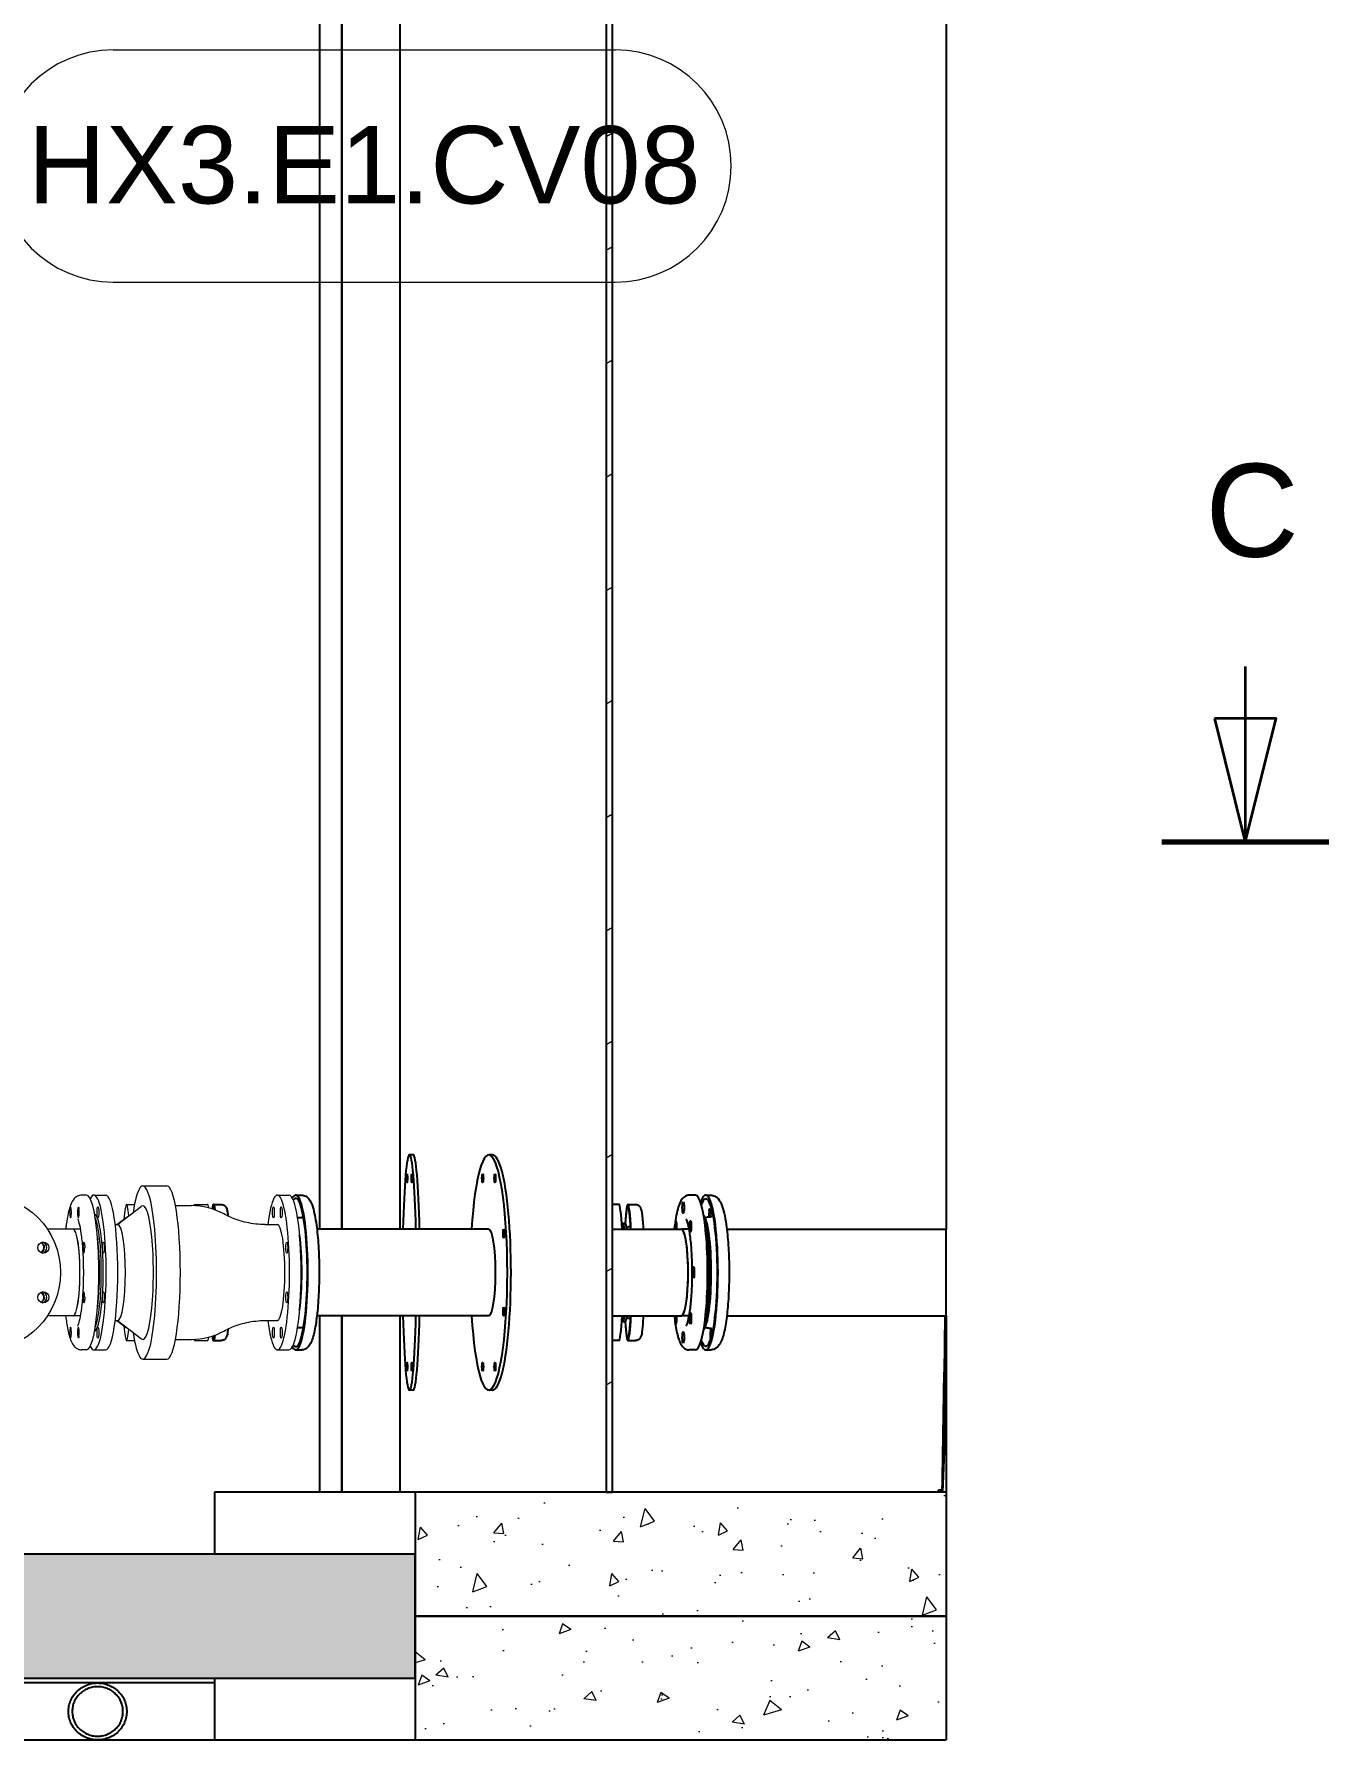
# Model space of a CAD drawing. Header units: millimetres. Extents: x 0 to 157650, y 0 to 89100.
# Drawn here: x 89710 to 95985, y 8226 to 16496 of the extents above; entities that cross this region are included whole.
import ezdxf

# ---------------------------------------------------------------- set-up
doc = ezdxf.new("R2010")
doc.units = ezdxf.units.MM
doc.header["$LTSCALE"] = 150
doc.linetypes.add('CHAIN', pattern=[0.3543, 0.2362, -0.0295, 0.0591, -0.0295])
for name, color, linetype, lineweight in [('Hatch', 7, 'Continuous', 18), ('Section Line', 7, 'CHAIN', 35), ('Symbol', 7, 'Continuous', 18), ('Visible', 7, 'Continuous', 25)]:
    doc.layers.add(name, color=color, linetype=linetype, lineweight=lineweight)
doc.layers.add('P_Biomass (BM)', color=150, linetype='Continuous', lineweight=18, true_color=0x007fff)
doc.styles.add('Note Text', font='arial.ttf')
doc.styles.add('Title', font='arial.ttf')

# ---------------------------------------------------------------- blocks, each defined once
blk = doc.blocks.new('2dTransSection2')
at = {"layer": 'Section Line', "linetype": 'Continuous'}
for p, q in [((637.202, 89.549), (637.202, 87.867)), ((636.202, 87.867), (637.202, 83.867)), ((638.202, 87.867), (636.202, 87.867)), ((637.202, 87.867), (637.202, 83.867)), ((637.202, 83.867), (638.202, 87.867))]:
    blk.add_line(p, q, dxfattribs=at)
at = {"layer": 'Section Line', "linetype": 'Continuous', "lineweight": 70}
blk.add_line((639.902, 83.867), (634.502, 83.867), dxfattribs=at)
at = {"layer": 'Section Line', "linetype": 'Continuous', "flags": 128}
blk.add_lwpolyline([(636.202, 87.867), (637.202, 83.867), (638.202, 87.867), (636.202, 87.867)], dxfattribs=at)
at = {"layer": 'Section Line'}
blk.add_solid([(636.202, 87.867), (637.202, 83.867), (638.202, 87.867), (636.202, 87.867)], dxfattribs=at)
at = {"layer": 'Section Line', "insert": (635.907, 93.049), "char_height": 3, "attachment_point": 7, "style": 'Title'}
blk.add_mtext('C', dxfattribs=at)
blk = doc.blocks.new('Balloon36')
at = {"layer": 'Symbol'}
for p, q in [((600.622, 109.463), (616.841, 109.463)), ((600.622, 101.963), (616.841, 101.963))]:
    blk.add_line(p, q, dxfattribs=at)
for centre, start, end in [((600.622, 105.713), 90, 270), ((616.841, 105.713), 270, 90)]:
    blk.add_arc(centre, 3.75, start, end, dxfattribs=at)
at = {"layer": 'Symbol', "insert": (608.731, 105.734), "char_height": 2.5, "attachment_point": 5, "style": 'Note Text'}
blk.add_mtext('HX3.E1.CV08', dxfattribs=at)

msp = doc.modelspace()

# ---------------------------------------------------------------- hatches: boundary and pattern name
at = {"layer": 'Hatch'}
h = msp.add_hatch(dxfattribs=at)
h.set_pattern_fill('ANSI31', color=256, scale=3810, angle=-14.99998, style=0)
h.set_pattern_definition([(30, (0, 0), (-238.1252, 412.4445), [])])
h.paths.add_polyline_path([(92481.7, 23546.9), (92512.6, 23546.9), (92512.6, 9430), (92481.7, 9430), (92481.7, 21130), (92481.7, 21430)])
h = msp.add_hatch(dxfattribs=at)
h.set_pattern_fill('AR-CONC', color=256, scale=80.749152, angle=30.00002, style=0)
h.set_pattern_definition([(80, (0, 0), (526.9217, 245.708), [60.562, -666.1805]), (25, (0, 0), (-400.7245, 469.9937), [48.4495, -532.9444]), (130.4515, (43.9, 20.5), (126.1972, 715.7016), [51.4697, -566.1663]), (76.1842, (-80.75, 139.86), (813.158, 315.1455), [90.843, -999.271]), (126.6357, (-13, 166.1), (260.32, 1058.575), [77.2045, -849.25]), (21.1842, (-80.75, 139.9), (260.32, 1058.575), [72.674, -799.417]), (51, (9.37, 145.27), (579.9777, -40.5558), [60.562, -666.1805]), (356, (9.37, 145.3), (-122.624, 605.341), [48.4495, -532.9444]), (101.4515, (57.7, 141.9), (457.3536, 564.785), [51.4697, -566.1663]), (67.50002, (0, 0), (-125.9011, 237.70483), [0, -526.4845, 0, -541.0193, 0, -534.9631]), (37.50002, (0, 0), (24.7245, 382.02855), [0, -308.4618, 0, -514.3721, 0, -203.8916]), (357.50002, (-155.95, -90.04), (382.41275, 199.7559), [0, -201.8729, 0, -629.8434, 0, -835.7537]), (347.5, (-225.88, -130.4), (367.4098, 305.4633), [0, -262.4347, 0, -418.2806, 0, -593.5063])])
h.paths.add_polyline_path([(94130.4, 9430), (94130.4, 8830), (91556.6, 8830), (91556.6, 9130), (91556.6, 9430), (92481.7, 9430), (92512.6, 9430)])
h = msp.add_hatch(dxfattribs=at)
h.set_pattern_fill('AR-CONC', color=256, scale=80.749152, angle=59.99998, style=0)
h.set_pattern_definition([(110, (0, 0), (333.474, 476.2499), [60.562, -666.1805]), (55, (0, 0), (-582.0343, 206.6647), [48.4495, -532.9444]), (160.4514, (27.8, 39.7), (-248.5603, 682.9145), [51.4697, -566.1663]), (106.1842, (-139.86, 80.75), (546.6434, 679.5027), [90.843, -999.271]), (156.6356, (-94.3, 137.4), (-303.843, 1046.913), [77.2045, -849.25]), (51.1841, (-139.9, 80.75), (-303.843, 1046.913), [72.674, -799.417]), (81, (-64.5, 130.5), (522.5535, 254.866), [60.562, -666.1805]), (26, (-64.5, 130.5), (-408.8656, 462.929), [48.4495, -532.9444]), (131.4514, (-21, 151.73), (113.688, 717.795), [51.4697, -566.1663]), (97.49998, (0, 0), (-227.88585, 142.90806), [0, -526.4845, 0, -541.0193, 0, -534.9631]), (67.49998, (0, 0), (-169.602, 343.2088), [0, -308.4618, 0, -514.3721, 0, -203.8916]), (27.49998, (-90.04, -155.95), (231.3015, 364.19987), [0, -201.8729, 0, -629.8434, 0, -835.7537]), (17.5, (-130.4, -225.88), (165.4549, 448.2438), [0, -262.4347, 0, -418.2806, 0, -593.5063])])
h.paths.add_polyline_path([(84958.7, 9130), (84958.7, 9280), (84658.7, 9280), (84658.7, 5830), (79258.7, 5830), (79258.7, 9280), (78958.7, 9280), (78958.7, 9130), (72360.8, 9130), (72360.8, 8830), (72360.8, 8530), (78958.7, 8530), (78958.7, 5530), (84958.7, 5530), (84958.7, 8530), (91556.6, 8530), (91556.6, 9130)])
h = msp.add_hatch(dxfattribs=at)
h.set_pattern_fill('AR-CONC', color=256, scale=80.749152, angle=150.00025, style=0)
h.set_pattern_definition([(200.00025, (0, 0), (-476.2514, 333.4718), [60.562, -666.1805]), (145.00025, (0, 0), (-206.662, -582.0353), [48.4495, -532.9444]), (250.4517, (-39.7, 27.8), (-682.9134, -248.5635), [51.4697, -566.1663]), (196.18445, (-80.75, -139.86), (-679.505, 546.64), [90.843, -999.271]), (246.6359, (-137.4, -94.3), (-1046.912, -303.848), [77.2045, -849.25]), (141.1844, (-80.75, -139.9), (-1046.912, -303.848), [72.674, -799.417]), (171.00025, (-130.5, -64.5), (-254.8685, 522.5523), [60.562, -666.1805]), (116.00025, (-130.5, -64.5), (-462.927, -408.8678), [48.4495, -532.9444]), (221.4517, (-151.73, -21), (-717.7954, 113.6845), [51.4697, -566.1663]), (187.50025, (0, 0), (-142.907, -227.8865), [0, -526.4845, 0, -541.0193, 0, -534.9631]), (157.50025, (0, 0), (-343.208, -169.6036), [0, -308.4618, 0, -514.3721, 0, -203.8916]), (117.50025, (155.95, -90.03), (-364.20095, 231.2998), [0, -201.8729, 0, -629.8434, 0, -835.7537]), (107.50025, (225.88, -130.4), (-448.2445, 165.4528), [0, -262.4347, 0, -418.2806, 0, -593.5063])])
h.paths.add_polyline_path([(94130.4, 8830), (94130.4, 8230), (91556.6, 8230), (91556.6, 8530), (91556.6, 8830)])
h = msp.add_hatch(dxfattribs=at)
h.set_pattern_fill('AR-CONC', color=256, scale=80.749152, angle=45, style=0)
h.set_pattern_definition([(95, (0, 0), (445.3736, 373.7128), [60.562, -666.1805]), (40, (0, 0), (-508.7133, 350.264), [48.4495, -532.9444]), (145.45144, (37.1, 31.14), (-63.3398, 723.977), [51.4697, -566.1663]), (91.1842, (-114.2, 114.2), (703.885, 514.868), [90.843, -999.271]), (141.6356, (-55.5, 157.1), (-22.529, 1089.881), [77.2045, -849.25]), (36.1842, (-114.2, 114.2), (-22.529, 1089.881), [72.674, -799.417]), (66, (-28.55, 142.75), (570.712, 110.9352), [60.562, -666.1805]), (11, (-28.55, 142.75), (-275.1193, 552.977), [48.4495, -532.9444]), (116.45144, (19, 152), (295.5927, 663.9122), [51.4697, -566.1663]), (82.5, (0, 0), (-183.13357, 197.0197), [0, -526.4845, 0, -541.0193, 0, -534.9631]), (52.5, (0, 0), (-74.9941, 375.4104), [0, -308.4618, 0, -514.3721, 0, -203.8916]), (12.5, (-127.33, -127.33), (317.68184, 291.92495), [0, -201.8729, 0, -629.8434, 0, -835.7537]), (2.5, (-184.43, -184.43), (275.831, 390.1474), [0, -262.4347, 0, -418.2806, 0, -593.5063])])
edge = h.paths.add_edge_path()
edge.add_spline(control_points=[(89876, 8368), (89876, 8359.6), (89876.9, 8350.3), (89880.5, 8332.3), (89883.3, 8323.5), (89889.9, 8307.8), (89894.3, 8299.5), (89904.8, 8284.1), (89910.9, 8276.9), (89923.2, 8264.8), (89930.5, 8258.8), (89946.4, 8248.4), (89954.8, 8244), (89971, 8237.4), (89980.2, 8234.6), (89999.1, 8230.9), (90008.7, 8230), (90026.3, 8230), (90035.9, 8230.9), (90054.7, 8234.6), (90063.9, 8237.4), (90080.1, 8244), (90088.6, 8248.4), (90104.4, 8258.8), (90111.8, 8264.8), (90124.1, 8276.9), (90130.1, 8284.1), (90140.6, 8299.5), (90145, 8307.8), (90151.6, 8323.5), (90154.4, 8332.3), (90158.1, 8350.3), (90158.9, 8359.6), (90158.9, 8376.5), (90158.1, 8385.7), (90154.4, 8403.7), (90151.6, 8412.6), (90145, 8428.2), (90140.6, 8436.5), (90130.1, 8452), (90124.1, 8459.1), (90111.8, 8471.2), (90104.4, 8477.3), (90088.6, 8487.7), (90080.1, 8492), (90063.9, 8498.6), (90054.7, 8501.5), (90035.9, 8505.2), (90026.3, 8506), (90008.7, 8506), (89999.1, 8505.2), (89980.2, 8501.5), (89971, 8498.6), (89954.8, 8492), (89946.4, 8487.7), (89930.5, 8477.3), (89923.2, 8471.2), (89910.9, 8459.1), (89904.8, 8452), (89894.3, 8436.5), (89889.9, 8428.3), (89883.3, 8412.6), (89880.5, 8403.7), (89876.9, 8385.7), (89876, 8376.5), (89876, 8368)], knot_values=[0, 0, 0, 0, 0.844872, 0.844872, 1.689745, 1.689745, 2.545305, 2.545305, 3.400865, 3.400865, 4.269537, 4.269537, 5.138209, 5.138209, 6.017927, 6.017927, 6.897646, 6.897646, 7.777441, 7.777441, 8.657237, 8.657237, 9.526086, 9.526086, 10.394935, 10.394935, 11.250584, 11.250584, 12.106232, 12.106232, 12.951036, 12.951036, 13.795839, 13.795839, 14.640642, 14.640642, 15.485446, 15.485446, 16.341094, 16.341094, 17.196743, 17.196743, 18.065592, 18.065592, 18.934441, 18.934441, 19.814237, 19.814237, 20.694032, 20.694032, 21.573751, 21.573751, 22.453469, 22.453469, 23.322141, 23.322141, 24.190813, 24.190813, 25.046373, 25.046373, 25.901933, 25.901933, 26.746806, 26.746806, 27.591678, 27.591678, 27.591678, 27.591678], degree=3, periodic=0)
edge = h.paths.add_edge_path(flags=0)
edge.add_spline(control_points=[(89894.5, 8368), (89894.5, 8375.4), (89895.2, 8383.4), (89898.4, 8399.1), (89900.8, 8406.8), (89906.5, 8420.4), (89910.4, 8427.6), (89919.5, 8441), (89924.8, 8447.2), (89935.5, 8457.8), (89941.9, 8463), (89955.6, 8472.1), (89963, 8475.9), (89977.1, 8481.6), (89985.1, 8484.1), (90001.5, 8487.3), (90009.8, 8488), (90025.1, 8488), (90033.5, 8487.3), (90049.9, 8484.1), (90057.9, 8481.6), (90071.9, 8475.9), (90079.3, 8472.1), (90093.1, 8463), (90099.5, 8457.8), (90110.2, 8447.2), (90115.5, 8441), (90124.6, 8427.6), (90128.4, 8420.4), (90134.1, 8406.8), (90136.6, 8399.1), (90139.7, 8383.4), (90140.5, 8375.4), (90140.5, 8360.7), (90139.7, 8352.7), (90136.6, 8337), (90134.1, 8329.3), (90128.4, 8315.6), (90124.6, 8308.4), (90115.5, 8295), (90110.2, 8288.8), (90099.5, 8278.3), (90093.1, 8273), (90079.3, 8264), (90071.9, 8260.2), (90057.9, 8254.4), (90049.9, 8252), (90033.5, 8248.8), (90025.1, 8248), (90009.8, 8248), (90001.5, 8248.8), (89985.1, 8252), (89977.1, 8254.4), (89963, 8260.2), (89955.6, 8264), (89941.9, 8273), (89935.5, 8278.3), (89924.8, 8288.8), (89919.5, 8295), (89910.4, 8308.4), (89906.5, 8315.6), (89900.8, 8329.3), (89898.4, 8336.9), (89895.2, 8352.6), (89894.5, 8360.7), (89894.5, 8368)], knot_values=[0, 0, 0, 0, 0.734668, 0.734668, 1.469335, 1.469335, 2.213306, 2.213306, 2.957276, 2.957276, 3.712653, 3.712653, 4.46803, 4.46803, 5.233007, 5.233007, 5.997984, 5.997984, 6.763019, 6.763019, 7.528054, 7.528054, 8.283565, 8.283565, 9.039076, 9.039076, 9.783113, 9.783113, 10.52715, 10.52715, 11.261766, 11.261766, 11.996381, 11.996381, 12.730997, 12.730997, 13.465613, 13.465613, 14.20965, 14.20965, 14.953687, 14.953687, 15.709198, 15.709198, 16.464709, 16.464709, 17.229744, 17.229744, 17.994779, 17.994779, 18.759756, 18.759756, 19.524733, 19.524733, 20.28011, 20.28011, 21.035487, 21.035487, 21.779457, 21.779457, 22.523427, 22.523427, 23.258095, 23.258095, 23.992763, 23.992763, 23.992763, 23.992763], degree=3, periodic=0)

# ---------------------------------------------------------------- linework, layer by layer
at = {"layer": 'P_Biomass (BM)'}
for p, q in [((89964.3, 10870), (89940.6, 10870)), ((89999.9, 10870), (90056.2, 10870)), ((90236.9, 10915), (90352.4, 10915)), ((90888.6, 10870), (90944.9, 10870)), ((90111.1, 10727.5), (90156.7, 10761.8)), ((90113.2, 10727.5), (90230.8, 10816.7)), ((90157.4, 10825), (90195.9, 10825)), ((90394.5, 10819), (90473.1, 10819)), ((90486.8, 10825), (90549.7, 10825)), ((89899.1, 10704.6), (89774.4, 10704.6)), ((89935.2, 10704.6), (89899.1, 10704.6)), ((90102.5, 10727.5), (90115.4, 10727.5)), ((90829.4, 10727.5), (90888.6, 10727.5)), ((89899.1, 10285.5), (89774.4, 10285.5)), ((89935.2, 10285.5), (89899.1, 10285.5)), ((90102.5, 10262.5), (90115.4, 10262.5)), ((90111.1, 10262.5), (90156.7, 10228.3)), ((90113.2, 10262.5), (90230.8, 10173.3)), ((90829.4, 10262.5), (90888.6, 10262.5)), ((89964.3, 10120), (89940.6, 10120)), ((89999.9, 10120), (90056.2, 10120)), ((90157.4, 10165), (90195.9, 10165)), ((90394.5, 10171), (90473.1, 10171)), ((90486.8, 10165), (90549.7, 10165)), ((90888.6, 10120), (90944.9, 10120)), ((90236.9, 10075), (90352.4, 10075))]:
    msp.add_line(p, q, dxfattribs=at)
for start, end in [(61.14187, 90), (270, 298.85813)]:
    msp.add_arc((90473.1, 10495), 324, start, end, dxfattribs=at)
for centre, major_axis, ratio, start_param, end_param in [((90236.9, 10495), (0, 420), 0.157549, 2.332915, 7.091863), ((89964.3, 10495), (0, -375), 0.157549, 0, 3.141593), ((89999.9, 10495), (0, 375), 0.157549, 2.835997, 6.588781), ((90056.2, 10495), (0, 375), 0.157549, 3.141593, 6.283185), ((90157.4, 10495), (0, 330), 0.05935, 5.693395, 6.955984), ((90352.4, 10495), (0, 420), 0.157549, 3.141593, 6.283185), ((90888.6, 10495), (0, 375), 0.157549, 2.239539, 7.185239), ((90944.9, 10495), (0, 375), 0.157549, 3.141593, 6.283185), ((89886.1, 10786), (0, 26.2), 0.157549, 0.826323, 6.24226), ((89924.1, 10786), (0, -26.2), 0.157549, 3.182518, 8.598455), ((89999.9, 10495), (0, 284.2), 0.157549, 3.211365, 6.213413), ((89991, 10495), (0, -282), 0.157549, 0.347009, 2.794583), ((90157.4, 10495), (0, 267), 0.05935, 6.230044, 6.327791), ((90236.9, 10495), (0, 324), 0.157549, 3.022629, 6.402149), ((90486.8, 10495), (0, 330), 0.05935, 6.084789, 6.47656), ((90549.7, 10495), (0, 330), 0.05935, 5.963398, 6.283185), ((89899.1, 10495), (0, -209.6), 0.157549, 0, 3.141593), ((89899.1, 10495), (0, 209.6), 0.157549, 3.141593, 6.283185), ((89982.1, 10495), (0, 282), 0.157549, 4.005185, 5.419593), ((90115.4, 10495), (0, 232.5), 0.157549, 3.141593, 6.283185), ((90888.6, 10495), (0, 232.5), 0.157549, 3.141593, 6.283185), ((89730.6, 10615.6), (0, 26.2), 0.987511, 5.538712, 5.834494), ((89730.6, 10615.6), (0, 26.2), 0.987511, 3.590284, 4.671464), ((89733.4, 10615.6), (0, 26.2), 0.987511, 5.538712, 5.898862), ((89733.4, 10615.6), (0, -26.2), 0.987511, 0.384323, 1.529871), ((89744.3, 10615.6), (0, -27), 0.987511, 0.196253, 2.94534), ((89950.9, 10615.6), (0, -26.2), 0.157549, 2.39712, 7.813057), ((89730.6, 10374.5), (0, 26.2), 0.987511, 4.753314, 5.834494), ((89730.6, 10374.5), (0, 26.2), 0.987511, 3.590284, 3.886066), ((89733.4, 10374.5), (0, 26.2), 0.987511, 4.753314, 5.898862), ((89733.4, 10374.5), (0, -26.2), 0.987511, 0.384323, 0.744473), ((89744.3, 10374.5), (0, -27), 0.987511, 0.196253, 2.94534), ((89950.9, 10374.5), (0, -26.2), 0.157549, 1.611721, 7.027658), ((89886.1, 10204), (0, 26.2), 0.157549, 3.182518, 8.598455), ((89924.1, 10204), (0, -26.2), 0.157549, 0.826323, 6.24226), ((90157.4, 10495), (0, -330), 0.05935, 5.610387, 6.872976), ((90157.4, 10495), (0, -267), 0.05935, 6.23858, 6.336326), ((90549.7, 10495), (0, -330), 0.05935, 0, 0.319787), ((90486.8, 10495), (0, -330), 0.05935, 6.089811, 6.481582)]:
    msp.add_ellipse(centre, major_axis=major_axis, ratio=ratio, start_param=start_param, end_param=end_param, dxfattribs=at)
for centre, major_axis, ratio in [((89467.3, 10495), (0, 375), 0.987511), ((90018.9, 10786), (0, -27), 0.157549), ((90869.6, 10786), (0, -27), 0.157549), ((90907.6, 10786), (0, -27), 0.157549), ((89754.7, 10615.6), (0, -27), 0.987511), ((90045.7, 10615.6), (0, -27), 0.157549), ((90934.5, 10615.6), (0, -27), 0.157549), ((89754.7, 10374.5), (0, -27), 0.987511), ((90045.7, 10374.5), (0, 27), 0.157549), ((90934.5, 10374.5), (0, 27), 0.157549), ((90018.9, 10204), (0, 27), 0.157549), ((90869.6, 10204), (0, 27), 0.157549), ((90907.6, 10204), (0, 27), 0.157549)]:
    msp.add_ellipse(centre, major_axis=major_axis, ratio=ratio, dxfattribs=at)
for points, knots in [([(89940.6, 10870), (89933.3, 10870), (89926.1, 10868), (89913.5, 10861.7), (89908.5, 10857.3), (89896.7, 10844.2), (89892.3, 10835.2), (89878.1, 10800.6), (89871.1, 10768.1), (89864.3, 10719.8), (89863.3, 10712.3), (89862.4, 10704.6)], [3.1415927, 3.1415927, 3.1415927, 3.1415927, 3.2198615, 3.2198615, 3.3153773, 3.3153773, 3.5079607, 3.5079607, 3.9789661, 3.9789661, 4.0619917, 4.0619917, 4.0619917, 4.0619917]), ([(89883, 10803.8), (89883, 10803.9), (89883.1, 10803.9), (89883.4, 10806.1), (89883.8, 10807.9), (89884.6, 10810.5), (89885, 10811.4), (89885.7, 10812.2), (89886, 10812.3), (89886.2, 10812.3)], [-2.3553859, -2.3553859, -2.3553859, -2.3553859, -2.3490312, -2.3490312, -2.0439715, -2.0439715, -1.7543596, -1.7543596, -1.56067, -1.56067, -1.56067, -1.56067]), ([(89921.1, 10234.7), (89921.1, 10234.7), (89921.4, 10235.1), (89922.8, 10237.8), (89924.6, 10241.9), (89929, 10255.9), (89931.9, 10267.5), (89937.6, 10298.1), (89940.4, 10318.2), (89945.2, 10364.5), (89947.1, 10391), (89949.6, 10447), (89950.1, 10476.6), (89949.8, 10535.5), (89948.9, 10564.8), (89945.7, 10619.8), (89943.4, 10645.6), (89937.9, 10690.3), (89934.7, 10709.4), (89928.1, 10737.8), (89924.7, 10747.9), (89921.8, 10754.2), (89921.2, 10755.2), (89921.1, 10755.3), (89921.1, 10755.3), (89921.1, 10755.3)], [0.223969, 0.223969, 0.223969, 0.223969, 0.290217, 0.290217, 0.458181, 0.458181, 0.70051, 0.70051, 0.989902, 0.989902, 1.29691, 1.29691, 1.609587, 1.609587, 1.923415, 1.923415, 2.235226, 2.235226, 2.539087, 2.539087, 2.815377, 2.815377, 2.908961, 2.908961, 2.917624, 2.917624, 2.917624, 2.917624]), ([(89923.9, 10812.3), (89923.9, 10812.3), (89923.9, 10812.3), (89924.4, 10812.4), (89924.9, 10812), (89925.8, 10810.3), (89926.2, 10809.1), (89926.7, 10806.4), (89926.9, 10805.2), (89927.1, 10803.8)], [-2.3553852, -2.3553852, -2.3553852, -2.3553852, -2.3488819, -2.3488819, -2.0438878, -2.0438878, -1.7543331, -1.7543331, -1.56067, -1.56067, -1.56067, -1.56067]), ([(90829.4, 10727.5), (90814.1, 10727.5), (90798.9, 10728.4), (90768.9, 10731.7), (90754.2, 10734.1), (90725.8, 10740.3), (90712.1, 10744.1), (90686.1, 10752.7), (90673.8, 10757.5), (90650.5, 10767.8), (90639.6, 10773.2), (90629.5, 10778.8)], [0, 0, 0, 0, 0.01732093, 0.01732093, 0.03464185, 0.03464185, 0.05196278, 0.05196278, 0.06928371, 0.06928371, 0.08660464, 0.08660464, 0.08660464, 0.08660464]), ([(89756.5, 10614.5), (89756.5, 10614.6), (89756.5, 10614.6), (89756.6, 10617.6), (89756.2, 10620.5), (89754.6, 10625.9), (89753.4, 10628.4), (89750.7, 10632.2), (89749.5, 10633.6), (89748.2, 10634.9)], [-2.3553852, -2.3553852, -2.3553852, -2.3553852, -2.3488819, -2.3488819, -2.0438878, -2.0438878, -1.7543331, -1.7543331, -1.56067, -1.56067, -1.56067, -1.56067]), ([(89751, 10634.9), (89751.7, 10634.2), (89752.4, 10633.5), (89754, 10631.6), (89754.8, 10630.5), (89755.9, 10628.7), (89756.3, 10628.1), (89756.8, 10627.1), (89756.9, 10626.7), (89757.2, 10626.2), (89757.2, 10626), (89757.4, 10625.7), (89757.5, 10625.5), (89757.6, 10625.2), (89757.7, 10625), (89757.9, 10624.4), (89758, 10624), (89758.6, 10622.1), (89759, 10620.5), (89759.3, 10617.4), (89759.4, 10616), (89759.3, 10614.5)], [-0.9276785, -0.9276785, -0.9276785, -0.9276785, -0.8250517, -0.8250517, -0.689407, -0.689407, -0.6136869, -0.6136869, -0.5771228, -0.5771228, -0.5566152, -0.5566152, -0.5391591, -0.5391591, -0.5182159, -0.5182159, -0.4796595, -0.4796595, -0.3176414, -0.3176414, -0.170104, -0.170104, -0.170104, -0.170104]), ([(89953.7, 10634.9), (89953.8, 10634.1), (89954, 10633.4), (89954.5, 10629.9), (89954.8, 10626.9), (89955.1, 10620.7), (89955.1, 10617.6), (89955.1, 10614.5)], [-3.6196991, -3.6196991, -3.6196991, -3.6196991, -3.4825914, -3.4825914, -3.0417403, -3.0417403, -2.6426685, -2.6426685, -2.6426685, -2.6426685]), ([(89748.2, 10355.2), (89748.9, 10355.9), (89749.7, 10356.7), (89752.6, 10360.1), (89754.2, 10363.1), (89756.2, 10369.3), (89756.6, 10372.4), (89756.5, 10375.5)], [-3.6196991, -3.6196991, -3.6196991, -3.6196991, -3.4825914, -3.4825914, -3.0417403, -3.0417403, -2.6426685, -2.6426685, -2.6426685, -2.6426685]), ([(89759.3, 10375.5), (89759.4, 10374), (89759.3, 10372.4), (89758.7, 10368), (89757.9, 10365.2), (89755.1, 10359.7), (89753.2, 10357.3), (89751.1, 10355.3), (89751.1, 10355.2), (89751, 10355.2)], [-1.8080352, -1.8080352, -1.8080352, -1.8080352, -1.6734641, -1.6734641, -1.4288726, -1.4288726, -1.161197, -1.161197, -1.1541607, -1.1541607, -1.1541607, -1.1541607]), ([(89955.1, 10375.5), (89955.1, 10375.5), (89955.1, 10375.4), (89955.1, 10372.4), (89955.1, 10369.5), (89954.8, 10364.1), (89954.6, 10361.6), (89954.2, 10357.8), (89953.9, 10356.4), (89953.7, 10355.2)], [-2.3553852, -2.3553852, -2.3553852, -2.3553852, -2.3488819, -2.3488819, -2.0438878, -2.0438878, -1.7543331, -1.7543331, -1.56067, -1.56067, -1.56067, -1.56067]), ([(89862.4, 10285.5), (89865.3, 10261), (89868.8, 10238.7), (89878.1, 10193.1), (89883.9, 10172.4), (89896.3, 10147.7), (89900.5, 10140.8), (89911.1, 10130.6), (89915.4, 10127.2), (89926.6, 10121.9), (89933.5, 10120), (89940.6, 10120)], [5.3627863, 5.3627863, 5.3627863, 5.3627863, 5.6267443, 5.6267443, 5.9812181, 5.9812181, 6.1322017, 6.1322017, 6.2076935, 6.2076935, 6.2831853, 6.2831853, 6.2831853, 6.2831853]), ([(90629.5, 10211.3), (90639.6, 10216.8), (90650.5, 10222.3), (90673.8, 10232.5), (90686.1, 10237.3), (90712.1, 10245.9), (90725.8, 10249.7), (90754.2, 10255.9), (90768.9, 10258.4), (90798.9, 10261.7), (90814.1, 10262.5), (90829.4, 10262.5)], [3.05498802, 3.05498802, 3.05498802, 3.05498802, 3.07230894, 3.07230894, 3.08962987, 3.08962987, 3.1069508, 3.1069508, 3.12427173, 3.12427173, 3.14159265, 3.14159265, 3.14159265, 3.14159265]), ([(89886.2, 10177.8), (89886.2, 10177.8), (89886.2, 10177.8), (89885.8, 10177.7), (89885.3, 10178), (89884.5, 10179.7), (89884.1, 10181), (89883.5, 10183.6), (89883.2, 10184.9), (89883, 10186.2)], [-2.3553852, -2.3553852, -2.3553852, -2.3553852, -2.3488819, -2.3488819, -2.0438878, -2.0438878, -1.7543331, -1.7543331, -1.56067, -1.56067, -1.56067, -1.56067]), ([(89927.1, 10186.2), (89927.1, 10186.2), (89927.1, 10186.1), (89926.8, 10183.9), (89926.5, 10182.2), (89925.7, 10179.5), (89925.3, 10178.6), (89924.5, 10177.8), (89924.2, 10177.7), (89923.9, 10177.8)], [-2.3553859, -2.3553859, -2.3553859, -2.3553859, -2.3490312, -2.3490312, -2.0439715, -2.0439715, -1.7543596, -1.7543596, -1.56067, -1.56067, -1.56067, -1.56067])]:
    msp.add_open_spline(points, degree=3, knots=knots, dxfattribs=at)
at = {"layer": 'Visible', "color": 9, "true_color": 0xc0c0c0}
for p, q in [((92481.7, 23546.9), (92481.7, 9430)), ((92512.6, 9430), (92512.6, 23546.9)), ((94130.4, 23546.9), (94130.4, 10704.6)), ((91201.1, 10704.6), (91201.1, 19008.6)), ((91201.1, 19008.6), (91201.1, 10704.6)), ((91095.2, 10704.6), (91095.2, 18891.7)), ((91483.7, 10704.6), (91483.7, 18696)), ((91546.9, 11065), (91528.9, 11065)), ((91931.4, 11065), (91913.7, 11065)), ((90977.5, 10870), (91007.1, 10870)), ((92915, 10870), (92885.4, 10870)), ((92965.4, 10870), (92989.1, 10870)), ((90579.6, 10825), (90617.1, 10825)), ((90986.4, 10762), (91007.1, 10762)), ((92544.2, 10825), (92512.6, 10825)), ((92587.6, 10825), (92625, 10825)), ((92980.2, 10765), (92989.1, 10765)), ((91913.7, 10704.6), (91080.5, 10704.6)), ((92512.6, 10704.6), (92846.9, 10704.6)), ((92565.1, 10732), (92557.8, 10732)), ((92565.1, 10732), (92575.6, 10732)), ((92596.6, 10718.5), (92601, 10718.5)), ((92884.6, 10704.6), (92846.9, 10704.6)), ((93067.3, 10704.6), (94130.4, 10704.6)), ((94130.4, 10285.5), (94130.4, 10704.6)), ((91913.7, 10285.5), (91080.5, 10285.5)), ((91095.2, 9430), (91095.2, 10285.5)), ((91201.1, 9430), (91201.1, 10285.5)), ((91201.1, 10285.5), (91201.1, 9430)), ((91483.7, 9430), (91483.7, 10285.5)), ((92512.6, 10285.5), (92846.9, 10285.5)), ((92565.1, 10258), (92557.8, 10258)), ((92565.1, 10258), (92575.6, 10258)), ((92596.6, 10271.5), (92601, 10271.5)), ((92884.6, 10285.5), (92846.9, 10285.5)), ((93067.3, 10285.5), (94130.4, 10285.5)), ((94126.9, 10285.5), (94120.5, 9879.4)), ((94121.8, 10009.6), (94126.2, 10285.5)), ((94130.4, 10285.5), (94130.4, 9912.6)), ((90986.4, 10228), (91007.1, 10228)), ((92980.2, 10225), (92989.1, 10225)), ((90579.6, 10165), (90617.1, 10165)), ((90977.5, 10120), (91007.1, 10120)), ((92544.2, 10165), (92512.6, 10165)), ((92587.6, 10165), (92625, 10165)), ((92915, 10120), (92885.4, 10120)), ((92965.4, 10120), (92989.1, 10120)), ((94113, 9500.8), (94121.1, 10012.7)), ((94121.1, 10012.7), (94121.8, 10009.6)), ((94121.1, 10012.7), (94121.9, 10012.7)), ((91546.9, 9925), (91528.9, 9925)), ((91931.4, 9925), (91913.7, 9925)), ((94110.5, 9442), (94130.4, 9912.6)), ((94130.4, 9866.2), (94112, 9430)), ((94119.8, 9882.5), (94114.2, 9528.8)), ((94120.5, 9879.4), (94119.8, 9882.5)), ((94129, 9879.4), (94120.5, 9879.4)), ((94130.4, 9912.6), (94130.4, 9866.2)), ((94130.4, 9866.2), (94130.4, 9430)), ((91556.6, 9430), (90583.7, 9430)), ((90583.7, 9430), (90583.7, 9130)), ((94130.4, 9430), (91556.6, 9430)), ((91556.6, 9430), (91556.6, 8830)), ((92481.7, 9430), (92512.6, 9430)), ((94093.1, 9430), (94093.1, 9442)), ((94093.1, 9442), (94110.5, 9442)), ((94130.4, 9430), (94130.4, 8830)), ((91556.6, 9130), (84958.7, 9130)), ((91556.6, 8530), (91556.6, 9130)), ((91556.6, 8830), (94130.4, 8830)), ((94130.4, 8830), (91556.6, 8830)), ((91556.6, 8830), (91556.6, 8230)), ((94130.4, 8830), (94130.4, 8230)), ((84958.7, 8530), (91556.6, 8530)), ((90583.7, 8530), (90583.7, 8230)), ((90017.5, 8506), (89083.7, 8506)), ((90583.7, 8506), (90017.5, 8506)), ((89083.7, 8230), (90017.5, 8230)), ((90017.5, 8230), (90583.7, 8230)), ((90583.7, 8230), (91556.6, 8230)), ((91556.6, 8230), (94130.4, 8230))]:
    msp.add_line(p, q, dxfattribs=at)
for centre, major_axis, ratio, start_param, end_param in [((91913.7, 10495), (0, -570), 0.157549, 5.08885, 10.619113), ((91528.9, 10495), (0, 570), 0.05935, 5.08885, 7.477521), ((91546.9, 10495), (0, 570), 0.05935, 5.08885, 6.283185), ((91931.4, 10495), (0, -570), 0.157549, 0, 3.141593), ((90977.5, 10495), (0, 375), 0.157549, 2.862182, 6.562596), ((90977.5, 10495), (0, 360), 0.157549, 2.926692, 6.498086), ((92915, 10495), (0, -375), 0.157549, 0, 3.141593), ((92965.4, 10495), (0, 375), 0.157549, 2.701282, 6.723496), ((92965.4, 10495), (0, 357), 0.157549, 2.740981, 6.683797), ((90579.6, 10495), (0, 330), 0.05935, 5.8774, 6.647494), ((90579.6, 10495), (0, 318), 0.05935, 5.985567, 6.539334), ((92544.2, 10495), (0, 330), 0.05935, 5.400398, 6.283185), ((92587.6, 10495), (0, 330), 0.05935, 5.400398, 7.052796), ((92587.6, 10495), (0, 318), 0.05935, 5.431827, 7.013022), ((92947.6, 10495), (0, 282), 0.157549, 3.299261, 6.125517), ((92984.9, 10777.6), (0, 26.3), 0.157549, 0.891084, 2.07192), ((92984.9, 10777.6), (0, 26.3), 0.157549, 4.211266, 6.307021), ((90962.7, 10495), (0, -282), 0.157549, 0.863592, 2.278001), ((91501.8, 10684.4), (0, 21), 0.05935, 5.992949, 6.573422), ((91556.1, 10684.4), (0, 21), 0.05935, 5.992949, 6.573422), ((91841.6, 10684.4), (0, 21), 0.157549, 5.992949, 6.573422), ((91913.7, 10495), (0, 209.6), 0.157549, 3.141593, 6.283185), ((92556.1, 10495), (0, 237), 0.05935, 5.797119, 6.157487), ((92565.1, 10495), (0, 237), 0.05935, 5.797119, 6.283185), ((92565.1, 10495), (0, 237), 0.05935, 5.797119, 6.283185), ((92575.6, 10495), (0, 237), 0.05935, 5.797119, 6.283185), ((92820.7, 10717.8), (0, 27), 0.157549, 4.202056, 8.364315), ((92846.9, 10495), (0, 209.6), 0.157549, 3.141593, 6.283185), ((92846.9, 10495), (0, -209.6), 0.157549, 0, 3.141593), ((92938.7, 10495), (0, 282), 0.157549, 3.61222, 5.812558), ((92938.7, 10495), (0, -282), 0.157549, 0.470627, 2.670965), ((92929.8, 10495), (0, 282), 0.157549, 4.542277, 4.882501), ((91528.9, 10495), (0, -570), 0.05935, 5.08885, 7.477521), ((91501.8, 10305.6), (0, -21), 0.05935, 5.992949, 6.573422), ((91546.9, 10495), (0, -570), 0.05935, 0, 1.194335), ((91556.1, 10305.6), (0, -21), 0.05935, 5.992949, 6.573422), ((91841.6, 10305.6), (0, -21), 0.157549, 5.992949, 6.573422), ((92544.2, 10495), (0, -330), 0.05935, 0, 0.882788), ((92556.1, 10495), (0, -237), 0.05935, 0.125698, 0.486067), ((92565.1, 10495), (0, -237), 0.05935, 0, 0.486067), ((92565.1, 10495), (0, -237), 0.05935, 0, 0.486067), ((92587.6, 10495), (0, -330), 0.05935, 5.513575, 7.165973), ((92587.6, 10495), (0, -318), 0.05935, 5.553348, 7.134543), ((92575.6, 10495), (0, -237), 0.05935, 0, 0.486067), ((92820.7, 10272.3), (0, -27), 0.157549, 4.202056, 8.364315), ((90579.6, 10495), (0, -330), 0.05935, 5.918876, 6.688971), ((90579.6, 10495), (0, -318), 0.05935, 6.027037, 6.580803), ((92990.9, 10196.8), (0, 26.3), 0.157549, 4.496468, 8.663216)]:
    msp.add_ellipse(centre, major_axis=major_axis, ratio=ratio, start_param=start_param, end_param=end_param, dxfattribs=at)
for centre, major_axis, ratio in [((91517.7, 10952.3), (0, 21), 0.05935), ((91540.2, 10952.3), (0, 21), 0.05935), ((91883.8, 10952.3), (0, 21), 0.157549), ((91943.5, 10952.3), (0, 21), 0.157549), ((92855.8, 10810), (0, 27), 0.157549), ((91985.7, 10684.4), (0, 21), 0.157549), ((92890.8, 10717.8), (0, -27), 0.157549), ((92905.4, 10495), (0, -27), 0.157549), ((91985.7, 10305.6), (0, 21), 0.157549), ((92890.8, 10272.3), (0, -27), 0.157549), ((92855.8, 10180), (0, -27), 0.157549), ((91517.7, 10037.7), (0, -21), 0.05935), ((91540.2, 10037.7), (0, -21), 0.05935), ((91883.8, 10037.7), (0, -21), 0.157549), ((91943.5, 10037.7), (0, -21), 0.157549)]:
    msp.add_ellipse(centre, major_axis=major_axis, ratio=ratio, dxfattribs=at)
for points, knots in [([(91007.1, 10870), (91014.2, 10870), (91021, 10867.9), (91033.1, 10861.3), (91037.7, 10856.5), (91050.6, 10840.2), (91055.5, 10827.3), (91067.6, 10788.2), (91073.3, 10758.9), (91082.1, 10694), (91085.4, 10660.1), (91089.8, 10588.4), (91091.1, 10550.8), (91091.7, 10475.1), (91091.1, 10437), (91087.8, 10364), (91085.3, 10329.1), (91078.4, 10265.4), (91074.1, 10236.7), (91063.7, 10187.1), (91057.9, 10167.1), (91045.9, 10144), (91041.9, 10137.7), (91029.3, 10125.9), (91019.1, 10120), (91007.1, 10120)], [0, 0, 0, 0, 0.086406, 0.086406, 0.197995, 0.197995, 0.472275, 0.472275, 0.86064, 0.86064, 1.193934, 1.193934, 1.519886, 1.519886, 1.844186, 1.844186, 2.169284, 2.169284, 2.498927, 2.498927, 2.848554, 2.848554, 2.995073, 2.995073, 3.141593, 3.141593, 3.141593, 3.141593]), ([(92885.4, 10870), (92878.3, 10870), (92871.5, 10867.9), (92859.4, 10861.3), (92854.8, 10856.5), (92842, 10840.2), (92837, 10827.3), (92824.9, 10788.2), (92819.2, 10758.9), (92813.6, 10717.7), (92812.8, 10711.2), (92812, 10704.6)], [4.712389, 4.712389, 4.712389, 4.712389, 4.7987948, 4.7987948, 4.910384, 4.910384, 5.1846641, 5.1846641, 5.573029, 5.573029, 5.6431062, 5.6431062, 5.6431062, 5.6431062]), ([(92989.1, 10870), (92996.4, 10870), (93003.6, 10868), (93016.2, 10861.7), (93021.2, 10857.3), (93033, 10844.2), (93037.4, 10835.2), (93051.6, 10800.6), (93058.6, 10768.1), (93068.6, 10697.6), (93071.9, 10664), (93076.6, 10593.2), (93077.9, 10556.1), (93078.8, 10481.3), (93078.2, 10443.6), (93075.2, 10371.1), (93072.7, 10336.3), (93066.1, 10272.5), (93061.9, 10243.7), (93051.6, 10193.1), (93045.8, 10172.4), (93033.4, 10147.7), (93029.1, 10140.8), (93018.6, 10130.6), (93014.3, 10127.2), (93003.1, 10121.9), (92996.2, 10120), (92989.1, 10120)], [0.064761, 0.064761, 0.064761, 0.064761, 0.14303, 0.14303, 0.238546, 0.238546, 0.431129, 0.431129, 0.902135, 0.902135, 1.239684, 1.239684, 1.567204, 1.567204, 1.89248, 1.89248, 2.218581, 2.218581, 2.549913, 2.549913, 2.904387, 2.904387, 3.05537, 3.05537, 3.130862, 3.130862, 3.206354, 3.206354, 3.206354, 3.206354]), ([(90617.1, 10825), (90620.4, 10825), (90623.6, 10824.3), (90629.3, 10822.1), (90631.5, 10820.6), (90635.5, 10817.2), (90637, 10815.5), (90639.9, 10811.3), (90640.9, 10809.3), (90644.5, 10800.7), (90645.5, 10795.1), (90647.7, 10782), (90648.5, 10775.7), (90649.4, 10768.5)], [0, 0, 0, 0, 0.0234349, 0.0234349, 0.0492912, 0.0492912, 0.082616, 0.082616, 0.1396965, 0.1396965, 0.3397111, 0.3397111, 0.4841315, 0.4841315, 0.4841315, 0.4841315]), ([(92625, 10825), (92628.3, 10825), (92631.6, 10824.3), (92637.2, 10822.1), (92639.5, 10820.6), (92643.5, 10817.2), (92644.9, 10815.5), (92647.9, 10811.3), (92648.8, 10809.3), (92652.5, 10800.7), (92653.4, 10795.1), (92657.3, 10772.1), (92659.4, 10749.9), (92661.6, 10716.1), (92662, 10710.4), (92662.3, 10704.6)], [0.0647612, 0.0647612, 0.0647612, 0.0647612, 0.0881961, 0.0881961, 0.1140524, 0.1140524, 0.1473772, 0.1473772, 0.2044577, 0.2044577, 0.4044723, 0.4044723, 0.8098414, 0.8098414, 0.8871296, 0.8871296, 0.8871296, 0.8871296]), ([(92870.5, 10237), (92870.5, 10237), (92870.5, 10237), (92870.5, 10237.1), (92871.6, 10238.7), (92874.8, 10246), (92877.3, 10253.2), (92882.7, 10274.5), (92885.7, 10290.2), (92891.3, 10328.4), (92893.8, 10351.6), (92897.6, 10402.7), (92898.9, 10430.6), (92900, 10488), (92899.9, 10517.5), (92898.2, 10574.5), (92896.7, 10602.2), (92892.3, 10652.5), (92889.6, 10675.3), (92883.4, 10712.8), (92879.9, 10727.9), (92873.8, 10747.3), (92870.6, 10752.9), (92870.5, 10753), (92870.5, 10753), (92870.5, 10753)], [1.776464, 1.776464, 1.776464, 1.776464, 1.778134, 1.778134, 1.914383, 1.914383, 2.12348, 2.12348, 2.397588, 2.397588, 2.700232, 2.700232, 3.012082, 3.012082, 3.326637, 3.326637, 3.640964, 3.640964, 3.951787, 3.951787, 4.250379, 4.250379, 4.503522, 4.503522, 4.506722, 4.506722, 4.506722, 4.506722]), ([(92962.5, 10760.8), (92966.8, 10763), (92972.2, 10764.6), (92978.7, 10765), (92979.4, 10765), (92980.2, 10765)], [6.26912206, 6.26912206, 6.26912206, 6.26912206, 6.33876168, 6.33876168, 6.34794652, 6.34794652, 6.34794652, 6.34794652]), ([(92981.7, 10794.1), (92981.8, 10794.9), (92981.9, 10795.7), (92982.1, 10797.3), (92982.3, 10798.2), (92982.5, 10799.4), (92982.6, 10799.9), (92982.7, 10800.4), (92982.8, 10800.6), (92982.9, 10800.9), (92982.9, 10801), (92982.9, 10801.1), (92983, 10801.2), (92983, 10801.4), (92983.1, 10801.5), (92983.1, 10801.7), (92983.2, 10801.9), (92983.5, 10802.6), (92983.8, 10803.1), (92984.3, 10803.7), (92984.6, 10803.8), (92984.8, 10803.9)], [-0.9276785, -0.9276785, -0.9276785, -0.9276785, -0.8250517, -0.8250517, -0.689407, -0.689407, -0.6136869, -0.6136869, -0.5771228, -0.5771228, -0.5566152, -0.5566152, -0.5391591, -0.5391591, -0.5182159, -0.5182159, -0.4796595, -0.4796595, -0.3176414, -0.3176414, -0.170104, -0.170104, -0.170104, -0.170104]), ([(92994.8, 10766.8), (92994.8, 10766.8), (92994.3, 10766.4), (92992.3, 10765.4), (92990.7, 10765), (92989.1, 10765)], [6.2002488, 6.2002488, 6.2002488, 6.2002488, 6.2773604, 6.2773604, 6.3479465, 6.3479465, 6.3479465, 6.3479465]), ([(92581.2, 10712.2), (92581.3, 10712.3), (92581.3, 10712.3), (92583, 10713.9), (92585.3, 10715.7), (92590.9, 10717.9), (92593.7, 10718.5), (92596.6, 10718.5)], [6.29026875, 6.29026875, 6.29026875, 6.29026875, 6.29124786, 6.29124786, 6.32449226, 6.32449226, 6.34794652, 6.34794652, 6.34794652, 6.34794652]), ([(92596.6, 10271.5), (92593.9, 10271.5), (92591.3, 10272), (92586.7, 10273.7), (92584.7, 10274.9), (92582.5, 10276.7), (92581.8, 10277.2), (92581.2, 10277.8)], [3.20635386, 3.20635386, 3.20635386, 3.20635386, 3.22805199, 3.22805199, 3.25188712, 3.25188712, 3.26403163, 3.26403163, 3.26403163, 3.26403163]), ([(92662.3, 10285.5), (92662.1, 10282.3), (92661.9, 10279.2), (92660.3, 10252.5), (92658.7, 10232.6), (92654.8, 10200.5), (92655.8, 10192.7), (92646.6, 10176.8), (92645.4, 10174.9), (92641, 10170.6), (92638, 10168.1), (92631, 10165.6), (92628, 10165), (92625, 10165)], [2.3839855, 2.3839855, 2.3839855, 2.3839855, 2.4255256, 2.4255256, 2.751919, 2.751919, 3.1047205, 3.1047205, 3.1468036, 3.1468036, 3.1851382, 3.1851382, 3.2063539, 3.2063539, 3.2063539, 3.2063539]), ([(92812, 10285.5), (92815.2, 10258.2), (92819, 10233.7), (92828.8, 10187.1), (92834.6, 10167.1), (92846.6, 10144), (92850.6, 10137.7), (92863.3, 10125.9), (92873.4, 10120), (92885.4, 10120)], [6.9232644, 6.9232644, 6.9232644, 6.9232644, 7.2113164, 7.2113164, 7.5609427, 7.5609427, 7.7074622, 7.7074622, 7.8539816, 7.8539816, 7.8539816, 7.8539816]), ([(90649.4, 10221.5), (90649.2, 10220), (90649, 10218.6), (90646.8, 10200.5), (90647.9, 10192.7), (90638.7, 10176.8), (90637.4, 10174.9), (90633.1, 10170.6), (90630.1, 10168.1), (90623, 10165.6), (90620, 10165), (90617.1, 10165)], [2.6574612, 2.6574612, 2.6574612, 2.6574612, 2.6871578, 2.6871578, 3.0399593, 3.0399593, 3.0820424, 3.0820424, 3.120377, 3.120377, 3.1415927, 3.1415927, 3.1415927, 3.1415927]), ([(92980.2, 10225), (92974.5, 10225), (92968.8, 10226.4), (92963.6, 10228.7), (92963, 10229), (92962.5, 10229.3)], [3.20635386, 3.20635386, 3.20635386, 3.20635386, 3.27583432, 3.27583432, 3.28517832, 3.28517832, 3.28517832, 3.28517832]), ([(92989.3, 10172.1), (92989.3, 10172.1), (92989.3, 10172.2), (92989.2, 10172.4), (92989.1, 10172.5), (92988.9, 10173.3), (92988.7, 10174.1), (92988.3, 10175.9), (92988.2, 10176.8), (92988, 10177.8)], [-0.5374976, -0.5374976, -0.5374976, -0.5374976, -0.5182142, -0.5182142, -0.4796563, -0.4796563, -0.3176798, -0.3176798, -0.170104, -0.170104, -0.170104, -0.170104]), ([(89876, 8368), (89876, 8359.6), (89876.9, 8350.3), (89880.5, 8332.3), (89883.3, 8323.5), (89889.9, 8307.8), (89894.3, 8299.5), (89904.8, 8284.1), (89910.9, 8276.9), (89923.2, 8264.8), (89930.5, 8258.8), (89946.4, 8248.4), (89954.8, 8244), (89971, 8237.4), (89980.2, 8234.6), (89999.1, 8230.9), (90008.7, 8230), (90026.3, 8230), (90035.9, 8230.9), (90054.7, 8234.6), (90063.9, 8237.4), (90080.1, 8244), (90088.6, 8248.4), (90104.4, 8258.8), (90111.8, 8264.8), (90124.1, 8276.9), (90130.1, 8284.1), (90140.6, 8299.5), (90145, 8307.8), (90151.6, 8323.5), (90154.4, 8332.3), (90158.1, 8350.3), (90158.9, 8359.6), (90158.9, 8376.5), (90158.1, 8385.7), (90154.4, 8403.7), (90151.6, 8412.6), (90145, 8428.2), (90140.6, 8436.5), (90130.1, 8452), (90124.1, 8459.1), (90111.8, 8471.2), (90104.4, 8477.3), (90088.6, 8487.7), (90080.1, 8492), (90063.9, 8498.6), (90054.7, 8501.5), (90035.9, 8505.2), (90026.3, 8506), (90008.7, 8506), (89999.1, 8505.2), (89980.2, 8501.5), (89971, 8498.6), (89954.8, 8492), (89946.4, 8487.7), (89930.5, 8477.3), (89923.2, 8471.2), (89910.9, 8459.1), (89904.8, 8452), (89894.3, 8436.5), (89889.9, 8428.3), (89883.3, 8412.6), (89880.5, 8403.7), (89876.9, 8385.7), (89876, 8376.5), (89876, 8368)], [0, 0, 0, 0, 0.844872, 0.844872, 1.689745, 1.689745, 2.545305, 2.545305, 3.400865, 3.400865, 4.269537, 4.269537, 5.138209, 5.138209, 6.017927, 6.017927, 6.897646, 6.897646, 7.777441, 7.777441, 8.657237, 8.657237, 9.526086, 9.526086, 10.394935, 10.394935, 11.250584, 11.250584, 12.106232, 12.106232, 12.951036, 12.951036, 13.795839, 13.795839, 14.640642, 14.640642, 15.485446, 15.485446, 16.341094, 16.341094, 17.196743, 17.196743, 18.065592, 18.065592, 18.934441, 18.934441, 19.814237, 19.814237, 20.694032, 20.694032, 21.573751, 21.573751, 22.453469, 22.453469, 23.322141, 23.322141, 24.190813, 24.190813, 25.046373, 25.046373, 25.901933, 25.901933, 26.746806, 26.746806, 27.591678, 27.591678, 27.591678, 27.591678]), ([(89894.5, 8368), (89894.5, 8375.4), (89895.2, 8383.4), (89898.4, 8399.1), (89900.8, 8406.8), (89906.5, 8420.4), (89910.4, 8427.6), (89919.5, 8441), (89924.8, 8447.2), (89935.5, 8457.8), (89941.9, 8463), (89955.6, 8472.1), (89963, 8475.9), (89977.1, 8481.6), (89985.1, 8484.1), (90001.5, 8487.3), (90009.8, 8488), (90025.1, 8488), (90033.5, 8487.3), (90049.9, 8484.1), (90057.9, 8481.6), (90071.9, 8475.9), (90079.3, 8472.1), (90093.1, 8463), (90099.5, 8457.8), (90110.2, 8447.2), (90115.5, 8441), (90124.6, 8427.6), (90128.4, 8420.4), (90134.1, 8406.8), (90136.6, 8399.1), (90139.7, 8383.4), (90140.5, 8375.4), (90140.5, 8360.7), (90139.7, 8352.7), (90136.6, 8337), (90134.1, 8329.3), (90128.4, 8315.6), (90124.6, 8308.4), (90115.5, 8295), (90110.2, 8288.8), (90099.5, 8278.3), (90093.1, 8273), (90079.3, 8264), (90071.9, 8260.2), (90057.9, 8254.4), (90049.9, 8252), (90033.5, 8248.8), (90025.1, 8248), (90009.8, 8248), (90001.5, 8248.8), (89985.1, 8252), (89977.1, 8254.4), (89963, 8260.2), (89955.6, 8264), (89941.9, 8273), (89935.5, 8278.3), (89924.8, 8288.8), (89919.5, 8295), (89910.4, 8308.4), (89906.5, 8315.6), (89900.8, 8329.3), (89898.4, 8336.9), (89895.2, 8352.6), (89894.5, 8360.7), (89894.5, 8368)], [0, 0, 0, 0, 0.734668, 0.734668, 1.469335, 1.469335, 2.213306, 2.213306, 2.957276, 2.957276, 3.712653, 3.712653, 4.46803, 4.46803, 5.233007, 5.233007, 5.997984, 5.997984, 6.763019, 6.763019, 7.528054, 7.528054, 8.283565, 8.283565, 9.039076, 9.039076, 9.783113, 9.783113, 10.52715, 10.52715, 11.261766, 11.261766, 11.996381, 11.996381, 12.730997, 12.730997, 13.465613, 13.465613, 14.20965, 14.20965, 14.953687, 14.953687, 15.709198, 15.709198, 16.464709, 16.464709, 17.229744, 17.229744, 17.994779, 17.994779, 18.759756, 18.759756, 19.524733, 19.524733, 20.28011, 20.28011, 21.035487, 21.035487, 21.779457, 21.779457, 22.523427, 22.523427, 23.258095, 23.258095, 23.992763, 23.992763, 23.992763, 23.992763])]:
    msp.add_open_spline(points, degree=3, knots=knots, dxfattribs=at)
for points in [[(91011, 10763.1), (91011, 10763.1), (91009.3, 10762), (91007.1, 10762)], [(91007.1, 10228), (91009.3, 10228), (91011, 10226.9), (91011, 10226.9)], [(92989.1, 10225), (92992.5, 10225), (92994.8, 10223.2), (92994.8, 10223.2)]]:
    msp.add_open_spline(points, degree=3, dxfattribs=at)

# ---------------------------------------------------------------- block references
at = {"layer": 'Section Line', "xscale": 150, "yscale": 150, "zscale": 150}
msp.add_blockref('2dTransSection2', (0, 0), dxfattribs=at)
at = {"layer": 'Symbol', "xscale": 150, "yscale": 150, "zscale": 150}
msp.add_blockref('Balloon36', (0, 0), dxfattribs=at)

doc.saveas('drawing.dxf')
